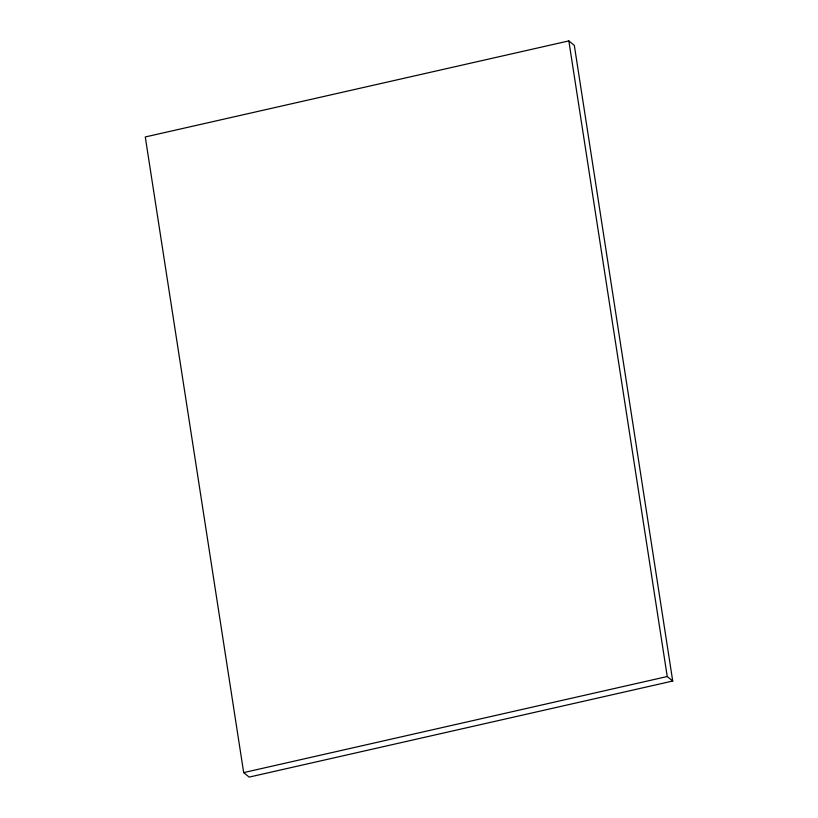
<?xml version="1.0" encoding="UTF-8"?>
<svg xmlns="http://www.w3.org/2000/svg" width="818" height="818" viewBox="0 0 818 818"><rect width="100%" height="100%" fill="white"/><g stroke="black" fill="none" stroke-linecap="round" stroke-linejoin="round"><path stroke-width="1.23" d="M568.837 40.9L145.277 136.964L243.682 772.601L249.163 777.1L672.723 681.036L574.318 45.399L568.837 40.9L667.243 676.527L672.723 681.036M243.682 772.601L667.243 676.527"/></g></svg>
